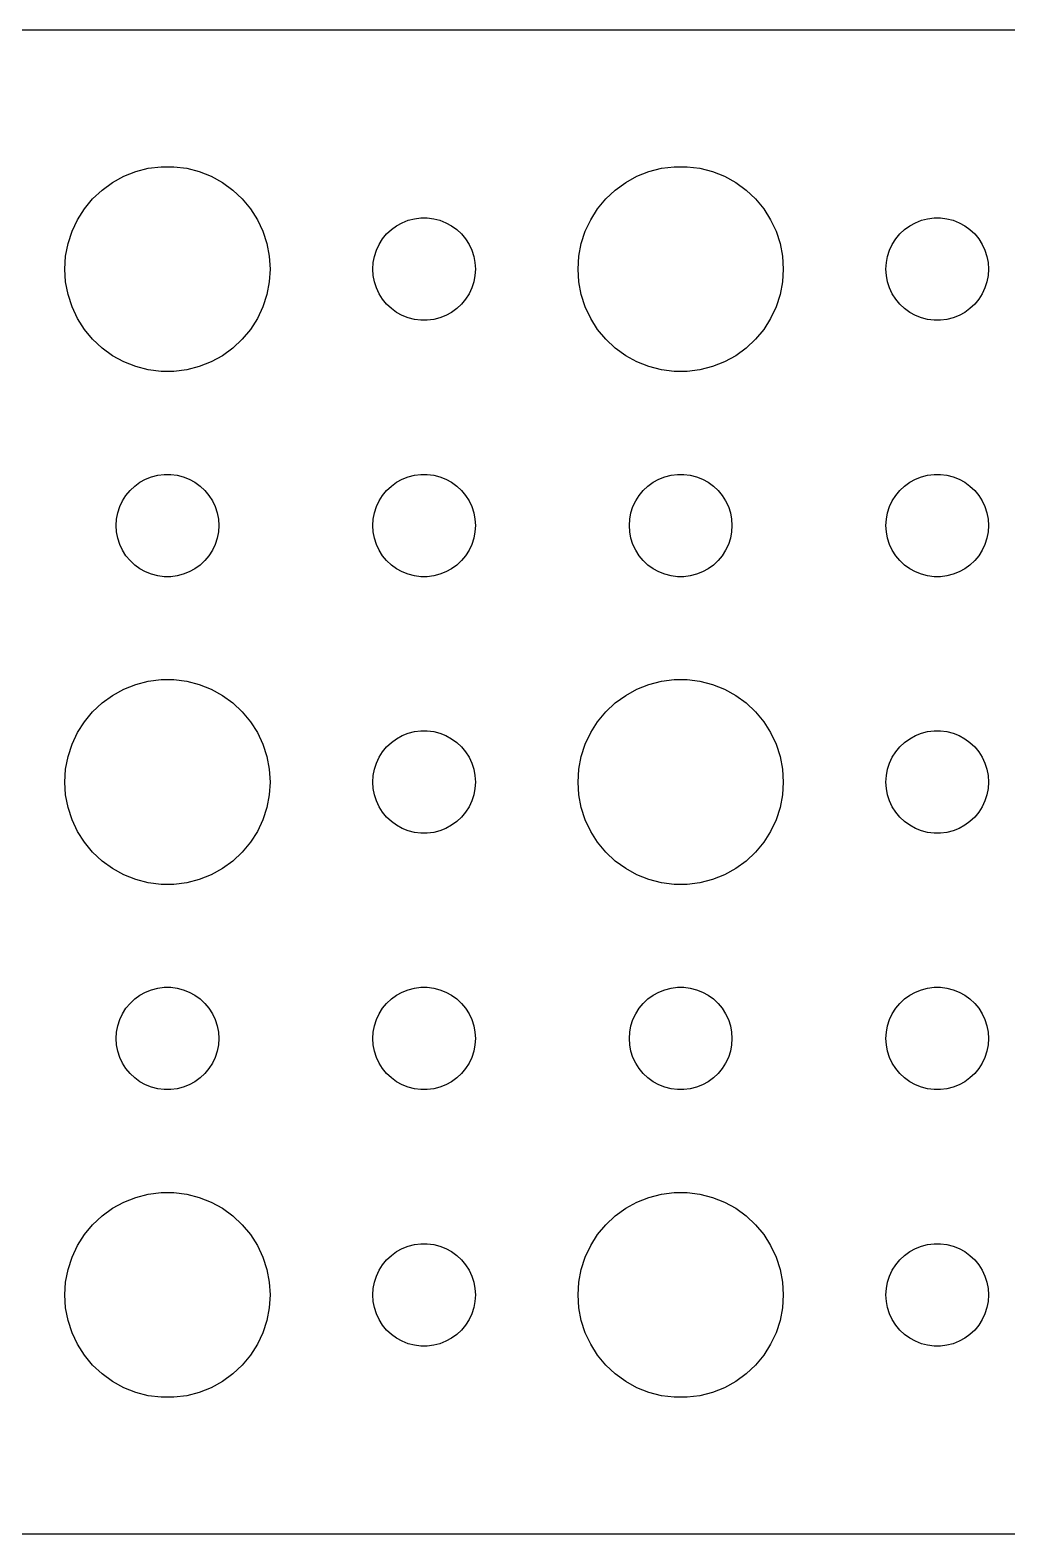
# Model space of a CAD drawing. Header units: metres. Extents: x -104 to 104, y -22 to 22.
# Drawn here: x -56.52 to -27.96, y -21.99 to 21.99 of the extents above; entities that cross this region are included whole.
import ezdxf

# ---------------------------------------------------------------- set-up
doc = ezdxf.new("R2010")
doc.units = ezdxf.units.M

msp = doc.modelspace()

# ---------------------------------------------------------------- linework, layer by layer
for p, q in [((99.8139, 21.9901), (-99.8139, 21.9901)), ((-54.1075, 17.533), (-53.7773, 17.7145)), ((-53.7773, 17.7145), (-53.427, 17.8532)), ((-53.427, 17.8532), (-53.0621, 17.9469)), ((-53.0621, 17.9469), (-52.6884, 17.9941)), ((-52.6884, 17.9941), (-52.3116, 17.9941)), ((-52.3116, 17.9941), (-51.9379, 17.9469)), ((-51.9379, 17.9469), (-51.5729, 17.8532)), ((-51.5729, 17.8532), (-51.2227, 17.7145)), ((-51.2227, 17.7145), (-50.8925, 17.533)), ((-39.1075, 17.533), (-38.7773, 17.7145)), ((-38.7773, 17.7145), (-38.427, 17.8532)), ((-38.427, 17.8532), (-38.0621, 17.9469)), ((-38.0621, 17.9469), (-37.6884, 17.9941)), ((-37.6884, 17.9941), (-37.3116, 17.9941)), ((-37.3116, 17.9941), (-36.9379, 17.9469)), ((-36.9379, 17.9469), (-36.5729, 17.8532)), ((-36.5729, 17.8532), (-36.2227, 17.7145)), ((-36.2227, 17.7145), (-35.8925, 17.533)), ((-54.6869, 17.0536), (-54.4123, 17.3115)), ((-54.4123, 17.3115), (-54.1075, 17.533)), ((-50.8925, 17.533), (-50.5877, 17.3115)), ((-50.5877, 17.3115), (-50.3131, 17.0536)), ((-39.6869, 17.0536), (-39.4123, 17.3115)), ((-39.4123, 17.3115), (-39.1075, 17.533)), ((-35.8925, 17.533), (-35.5877, 17.3115)), ((-35.5877, 17.3115), (-35.3131, 17.0536)), ((-55.1289, 16.4453), (-54.927, 16.7634)), ((-54.927, 16.7634), (-54.6869, 17.0536)), ((-50.3131, 17.0536), (-50.0729, 16.7634)), ((-50.0729, 16.7634), (-49.8711, 16.4453)), ((-40.1289, 16.4453), (-39.927, 16.7634)), ((-39.927, 16.7634), (-39.6869, 17.0536)), ((-35.3131, 17.0536), (-35.0729, 16.7634)), ((-35.0729, 16.7634), (-34.8711, 16.4453)), ((-55.2893, 16.1044), (-55.1289, 16.4453)), ((-49.8711, 16.4453), (-49.7107, 16.1044)), ((-45.8037, 16.2665), (-45.6387, 16.3572)), ((-45.6387, 16.3572), (-45.4635, 16.4266)), ((-45.4635, 16.4266), (-45.2811, 16.4734)), ((-45.2811, 16.4734), (-45.0942, 16.497)), ((-45.0942, 16.497), (-44.9058, 16.497)), ((-44.9058, 16.497), (-44.7189, 16.4734)), ((-44.7189, 16.4734), (-44.5365, 16.4266)), ((-44.5365, 16.4266), (-44.3613, 16.3572)), ((-44.3613, 16.3572), (-44.1963, 16.2665)), ((-40.2893, 16.1044), (-40.1289, 16.4453)), ((-34.8711, 16.4453), (-34.7107, 16.1044)), ((-30.8037, 16.2665), (-30.6387, 16.3572)), ((-30.6387, 16.3572), (-30.4635, 16.4266)), ((-30.4635, 16.4266), (-30.2811, 16.4734)), ((-30.2811, 16.4734), (-30.0942, 16.497)), ((-30.0942, 16.497), (-29.9058, 16.497)), ((-29.9058, 16.497), (-29.7189, 16.4734)), ((-29.7189, 16.4734), (-29.5365, 16.4266)), ((-29.5365, 16.4266), (-29.3613, 16.3572)), ((-29.3613, 16.3572), (-29.1963, 16.2665)), ((-55.4057, 15.7461), (-55.2893, 16.1044)), ((-49.7107, 16.1044), (-49.5942, 15.7461)), ((-46.3145, 15.7226), (-46.2135, 15.8817)), ((-46.2135, 15.8817), (-46.0934, 16.0268)), ((-46.0934, 16.0268), (-45.9561, 16.1558)), ((-45.9561, 16.1558), (-45.8037, 16.2665)), ((-44.1963, 16.2665), (-44.0439, 16.1558)), ((-44.0439, 16.1558), (-43.9065, 16.0268)), ((-43.9065, 16.0268), (-43.7865, 15.8817)), ((-43.7865, 15.8817), (-43.6855, 15.7226)), ((-40.4057, 15.7461), (-40.2893, 16.1044)), ((-34.7107, 16.1044), (-34.5942, 15.7461)), ((-31.3145, 15.7226), (-31.2135, 15.8817)), ((-31.2135, 15.8817), (-31.0934, 16.0268)), ((-31.0934, 16.0268), (-30.9561, 16.1558)), ((-30.9561, 16.1558), (-30.8037, 16.2665)), ((-29.1963, 16.2665), (-29.0439, 16.1558)), ((-29.0439, 16.1558), (-28.9065, 16.0268)), ((-28.9065, 16.0268), (-28.7865, 15.8817)), ((-28.7865, 15.8817), (-28.6855, 15.7226)), ((-55.4763, 15.376), (-55.4057, 15.7461)), ((-49.5942, 15.7461), (-49.5237, 15.376)), ((-46.4529, 15.373), (-46.3947, 15.5522)), ((-46.3947, 15.5522), (-46.3145, 15.7226)), ((-43.6855, 15.7226), (-43.6053, 15.5522)), ((-43.6053, 15.5522), (-43.5471, 15.373)), ((-40.4763, 15.376), (-40.4057, 15.7461)), ((-34.5942, 15.7461), (-34.5237, 15.376)), ((-31.4529, 15.373), (-31.3947, 15.5522)), ((-31.3947, 15.5522), (-31.3145, 15.7226)), ((-28.6855, 15.7226), (-28.6053, 15.5522)), ((-28.6053, 15.5522), (-28.5471, 15.373)), ((-55.5, 15), (-55.4763, 15.376)), ((-55.4763, 14.624), (-55.5, 15)), ((-49.5237, 15.376), (-49.5, 15)), ((-49.5, 15), (-49.5237, 14.624)), ((-46.5, 15), (-46.4882, 15.188)), ((-46.4882, 14.812), (-46.5, 15)), ((-46.4882, 15.188), (-46.4529, 15.373)), ((-43.5471, 15.373), (-43.5118, 15.188)), ((-43.5118, 15.188), (-43.5, 15)), ((-43.5, 15), (-43.5118, 14.812)), ((-40.5, 15), (-40.4763, 15.376)), ((-40.4763, 14.624), (-40.5, 15)), ((-34.5237, 15.376), (-34.5, 15)), ((-34.5, 15), (-34.5237, 14.624)), ((-31.5, 15), (-31.4882, 15.188)), ((-31.4882, 14.812), (-31.5, 15)), ((-31.4882, 15.188), (-31.4529, 15.373)), ((-28.5471, 15.373), (-28.5118, 15.188)), ((-28.5118, 15.188), (-28.5, 15)), ((-28.5, 15), (-28.5118, 14.812)), ((-55.4057, 14.2539), (-55.4763, 14.624)), ((-49.5237, 14.624), (-49.5942, 14.2539)), ((-46.4529, 14.627), (-46.4882, 14.812)), ((-46.3947, 14.4478), (-46.4529, 14.627)), ((-43.5471, 14.627), (-43.6053, 14.4478)), ((-43.5118, 14.812), (-43.5471, 14.627)), ((-40.4057, 14.2539), (-40.4763, 14.624)), ((-34.5237, 14.624), (-34.5942, 14.2539)), ((-31.4529, 14.627), (-31.4882, 14.812)), ((-31.3947, 14.4478), (-31.4529, 14.627)), ((-28.5471, 14.627), (-28.6053, 14.4478)), ((-28.5118, 14.812), (-28.5471, 14.627)), ((-55.2893, 13.8956), (-55.4057, 14.2539)), ((-49.5942, 14.2539), (-49.7107, 13.8956)), ((-46.3145, 14.2774), (-46.3947, 14.4478)), ((-46.2135, 14.1183), (-46.3145, 14.2774)), ((-46.0934, 13.9732), (-46.2135, 14.1183)), ((-43.7865, 14.1183), (-43.9065, 13.9732)), ((-43.6855, 14.2774), (-43.7865, 14.1183)), ((-43.6053, 14.4478), (-43.6855, 14.2774)), ((-40.2893, 13.8956), (-40.4057, 14.2539)), ((-34.5942, 14.2539), (-34.7107, 13.8956)), ((-31.3145, 14.2774), (-31.3947, 14.4478)), ((-31.2135, 14.1183), (-31.3145, 14.2774)), ((-31.0934, 13.9732), (-31.2135, 14.1183)), ((-28.7865, 14.1183), (-28.9065, 13.9732)), ((-28.6855, 14.2774), (-28.7865, 14.1183)), ((-28.6053, 14.4478), (-28.6855, 14.2774)), ((-55.1289, 13.5547), (-55.2893, 13.8956)), ((-49.7107, 13.8956), (-49.8711, 13.5547)), ((-45.9561, 13.8442), (-46.0934, 13.9732)), ((-45.8037, 13.7335), (-45.9561, 13.8442)), ((-45.6387, 13.6427), (-45.8037, 13.7335)), ((-45.4635, 13.5734), (-45.6387, 13.6427)), ((-44.3613, 13.6427), (-44.5365, 13.5734)), ((-44.1963, 13.7335), (-44.3613, 13.6427)), ((-44.0439, 13.8442), (-44.1963, 13.7335)), ((-43.9065, 13.9732), (-44.0439, 13.8442)), ((-40.1289, 13.5547), (-40.2893, 13.8956)), ((-34.7107, 13.8956), (-34.8711, 13.5547)), ((-30.9561, 13.8442), (-31.0934, 13.9732)), ((-30.8037, 13.7335), (-30.9561, 13.8442)), ((-30.6387, 13.6427), (-30.8037, 13.7335)), ((-30.4635, 13.5734), (-30.6387, 13.6427)), ((-29.3613, 13.6427), (-29.5365, 13.5734)), ((-29.1963, 13.7335), (-29.3613, 13.6427)), ((-29.0439, 13.8442), (-29.1963, 13.7335)), ((-28.9065, 13.9732), (-29.0439, 13.8442)), ((-54.927, 13.2366), (-55.1289, 13.5547)), ((-54.6869, 12.9464), (-54.927, 13.2366)), ((-50.0729, 13.2366), (-50.3131, 12.9464)), ((-49.8711, 13.5547), (-50.0729, 13.2366)), ((-45.2811, 13.5266), (-45.4635, 13.5734)), ((-45.0942, 13.5029), (-45.2811, 13.5266)), ((-44.9058, 13.5029), (-45.0942, 13.5029)), ((-44.7189, 13.5266), (-44.9058, 13.5029)), ((-44.5365, 13.5734), (-44.7189, 13.5266)), ((-39.927, 13.2366), (-40.1289, 13.5547)), ((-39.6869, 12.9464), (-39.927, 13.2366)), ((-35.0729, 13.2366), (-35.3131, 12.9464)), ((-34.8711, 13.5547), (-35.0729, 13.2366)), ((-30.2811, 13.5266), (-30.4635, 13.5734)), ((-30.0942, 13.5029), (-30.2811, 13.5266)), ((-29.9058, 13.5029), (-30.0942, 13.5029)), ((-29.7189, 13.5266), (-29.9058, 13.5029)), ((-29.5365, 13.5734), (-29.7189, 13.5266)), ((-54.4123, 12.6884), (-54.6869, 12.9464)), ((-50.3131, 12.9464), (-50.5877, 12.6884)), ((-39.4123, 12.6884), (-39.6869, 12.9464)), ((-35.3131, 12.9464), (-35.5877, 12.6884)), ((-54.1075, 12.467), (-54.4123, 12.6884)), ((-53.7773, 12.2855), (-54.1075, 12.467)), ((-50.8925, 12.467), (-51.2227, 12.2855)), ((-50.5877, 12.6884), (-50.8925, 12.467)), ((-39.1075, 12.467), (-39.4123, 12.6884)), ((-38.7773, 12.2855), (-39.1075, 12.467)), ((-35.8925, 12.467), (-36.2227, 12.2855)), ((-35.5877, 12.6884), (-35.8925, 12.467)), ((-53.427, 12.1468), (-53.7773, 12.2855)), ((-53.0621, 12.0531), (-53.427, 12.1468)), ((-52.6884, 12.0059), (-53.0621, 12.0531)), ((-52.3116, 12.0059), (-52.6884, 12.0059)), ((-51.9379, 12.0531), (-52.3116, 12.0059)), ((-51.5729, 12.1468), (-51.9379, 12.0531)), ((-51.2227, 12.2855), (-51.5729, 12.1468)), ((-38.427, 12.1468), (-38.7773, 12.2855)), ((-38.0621, 12.0531), (-38.427, 12.1468)), ((-37.6884, 12.0059), (-38.0621, 12.0531)), ((-37.3116, 12.0059), (-37.6884, 12.0059)), ((-36.9379, 12.0531), (-37.3116, 12.0059)), ((-36.5729, 12.1468), (-36.9379, 12.0531)), ((-36.2227, 12.2855), (-36.5729, 12.1468)), ((-53.3037, 8.76648), (-53.1387, 8.85724)), ((-53.1387, 8.85724), (-52.9635, 8.92657)), ((-52.9635, 8.92657), (-52.7811, 8.97342)), ((-52.7811, 8.97342), (-52.5942, 8.99704)), ((-52.5942, 8.99704), (-52.4058, 8.99704)), ((-52.4058, 8.99704), (-52.2189, 8.97342)), ((-52.2189, 8.97342), (-52.0365, 8.92657)), ((-52.0365, 8.92657), (-51.8613, 8.85724)), ((-51.8613, 8.85724), (-51.6963, 8.76648)), ((-45.8037, 8.76648), (-45.6387, 8.85724)), ((-45.6387, 8.85724), (-45.4635, 8.92657)), ((-45.4635, 8.92657), (-45.2811, 8.97342)), ((-45.2811, 8.97342), (-45.0942, 8.99704)), ((-45.0942, 8.99704), (-44.9058, 8.99704)), ((-44.9058, 8.99704), (-44.7189, 8.97342)), ((-44.7189, 8.97342), (-44.5365, 8.92657)), ((-44.5365, 8.92657), (-44.3613, 8.85724)), ((-44.3613, 8.85724), (-44.1963, 8.76648)), ((-38.3037, 8.76648), (-38.1387, 8.85724)), ((-38.1387, 8.85724), (-37.9635, 8.92657)), ((-37.9635, 8.92657), (-37.7811, 8.97342)), ((-37.7811, 8.97342), (-37.5942, 8.99704)), ((-37.5942, 8.99704), (-37.4058, 8.99704)), ((-37.4058, 8.99704), (-37.2189, 8.97342)), ((-37.2189, 8.97342), (-37.0365, 8.92657)), ((-37.0365, 8.92657), (-36.8613, 8.85724)), ((-36.8613, 8.85724), (-36.6963, 8.76648)), ((-30.8037, 8.76648), (-30.6387, 8.85724)), ((-30.6387, 8.85724), (-30.4635, 8.92657)), ((-30.4635, 8.92657), (-30.2811, 8.97342)), ((-30.2811, 8.97342), (-30.0942, 8.99704)), ((-30.0942, 8.99704), (-29.9058, 8.99704)), ((-29.9058, 8.99704), (-29.7189, 8.97342)), ((-29.7189, 8.97342), (-29.5365, 8.92657)), ((-29.5365, 8.92657), (-29.3613, 8.85724)), ((-29.3613, 8.85724), (-29.1963, 8.76648)), ((-53.8145, 8.22263), (-53.7135, 8.38167)), ((-53.7135, 8.38167), (-53.5934, 8.52681)), ((-53.5934, 8.52681), (-53.4561, 8.65576)), ((-53.4561, 8.65576), (-53.3037, 8.76648)), ((-51.6963, 8.76648), (-51.5439, 8.65576)), ((-51.5439, 8.65576), (-51.4065, 8.52681)), ((-51.4065, 8.52681), (-51.2865, 8.38167)), ((-51.2865, 8.38167), (-51.1855, 8.22263)), ((-46.3145, 8.22263), (-46.2135, 8.38167)), ((-46.2135, 8.38167), (-46.0934, 8.52681)), ((-46.0934, 8.52681), (-45.9561, 8.65576)), ((-45.9561, 8.65576), (-45.8037, 8.76648)), ((-44.1963, 8.76648), (-44.0439, 8.65576)), ((-44.0439, 8.65576), (-43.9065, 8.52681)), ((-43.9065, 8.52681), (-43.7865, 8.38167)), ((-43.7865, 8.38167), (-43.6855, 8.22263)), ((-38.8145, 8.22263), (-38.7135, 8.38167)), ((-38.7135, 8.38167), (-38.5934, 8.52681)), ((-38.5934, 8.52681), (-38.4561, 8.65576)), ((-38.4561, 8.65576), (-38.3037, 8.76648)), ((-36.6963, 8.76648), (-36.5439, 8.65576)), ((-36.5439, 8.65576), (-36.4065, 8.52681)), ((-36.4065, 8.52681), (-36.2865, 8.38167)), ((-36.2865, 8.38167), (-36.1855, 8.22263)), ((-31.3145, 8.22263), (-31.2135, 8.38167)), ((-31.2135, 8.38167), (-31.0934, 8.52681)), ((-31.0934, 8.52681), (-30.9561, 8.65576)), ((-30.9561, 8.65576), (-30.8037, 8.76648)), ((-29.1963, 8.76648), (-29.0439, 8.65576)), ((-29.0439, 8.65576), (-28.9065, 8.52681)), ((-28.9065, 8.52681), (-28.7865, 8.38167)), ((-28.7865, 8.38167), (-28.6855, 8.22263)), ((-53.9529, 7.87303), (-53.8947, 8.05219)), ((-53.8947, 8.05219), (-53.8145, 8.22263)), ((-51.1855, 8.22263), (-51.1053, 8.05219)), ((-51.1053, 8.05219), (-51.0471, 7.87303)), ((-46.4529, 7.87303), (-46.3947, 8.05219)), ((-46.3947, 8.05219), (-46.3145, 8.22263)), ((-43.6855, 8.22263), (-43.6053, 8.05219)), ((-43.6053, 8.05219), (-43.5471, 7.87303)), ((-38.9529, 7.87303), (-38.8947, 8.05219)), ((-38.8947, 8.05219), (-38.8145, 8.22263)), ((-36.1855, 8.22263), (-36.1053, 8.05219)), ((-36.1053, 8.05219), (-36.0471, 7.87303)), ((-31.4529, 7.87303), (-31.3947, 8.05219)), ((-31.3947, 8.05219), (-31.3145, 8.22263)), ((-28.6855, 8.22263), (-28.6053, 8.05219)), ((-28.6053, 8.05219), (-28.5471, 7.87303)), ((-54, 7.5), (-53.9882, 7.68799)), ((-53.9882, 7.312), (-54, 7.5)), ((-53.9882, 7.68799), (-53.9529, 7.87303)), ((-51.0471, 7.87303), (-51.0118, 7.68799)), ((-51.0118, 7.68799), (-51, 7.5)), ((-51, 7.5), (-51.0118, 7.312)), ((-46.5, 7.5), (-46.4882, 7.68799)), ((-46.4882, 7.312), (-46.5, 7.5)), ((-46.4882, 7.68799), (-46.4529, 7.87303)), ((-43.5471, 7.87303), (-43.5118, 7.68799)), ((-43.5118, 7.68799), (-43.5, 7.5)), ((-43.5, 7.5), (-43.5118, 7.312)), ((-39, 7.5), (-38.9882, 7.68799)), ((-38.9882, 7.312), (-39, 7.5)), ((-38.9882, 7.68799), (-38.9529, 7.87303)), ((-36.0471, 7.87303), (-36.0118, 7.68799)), ((-36.0118, 7.68799), (-36, 7.5)), ((-36, 7.5), (-36.0118, 7.312)), ((-31.5, 7.5), (-31.4882, 7.68799)), ((-31.4882, 7.312), (-31.5, 7.5)), ((-31.4882, 7.68799), (-31.4529, 7.87303)), ((-28.5471, 7.87303), (-28.5118, 7.68799)), ((-28.5118, 7.68799), (-28.5, 7.5)), ((-28.5, 7.5), (-28.5118, 7.312)), ((-53.9529, 7.12695), (-53.9882, 7.312)), ((-53.8947, 6.9478), (-53.9529, 7.12695)), ((-51.0471, 7.12695), (-51.1053, 6.9478)), ((-51.0118, 7.312), (-51.0471, 7.12695)), ((-46.4529, 7.12695), (-46.4882, 7.312)), ((-46.3947, 6.9478), (-46.4529, 7.12695)), ((-43.5471, 7.12695), (-43.6053, 6.9478)), ((-43.5118, 7.312), (-43.5471, 7.12695)), ((-38.9529, 7.12695), (-38.9882, 7.312)), ((-38.8947, 6.9478), (-38.9529, 7.12695)), ((-36.0471, 7.12695), (-36.1053, 6.9478)), ((-36.0118, 7.312), (-36.0471, 7.12695)), ((-31.4529, 7.12695), (-31.4882, 7.312)), ((-31.3947, 6.9478), (-31.4529, 7.12695)), ((-28.5471, 7.12695), (-28.6053, 6.9478)), ((-28.5118, 7.312), (-28.5471, 7.12695)), ((-53.8145, 6.77736), (-53.8947, 6.9478)), ((-53.7135, 6.61832), (-53.8145, 6.77736)), ((-53.5934, 6.47318), (-53.7135, 6.61832)), ((-51.2865, 6.61832), (-51.4065, 6.47318)), ((-51.1855, 6.77736), (-51.2865, 6.61832)), ((-51.1053, 6.9478), (-51.1855, 6.77736)), ((-46.3145, 6.77736), (-46.3947, 6.9478)), ((-46.2135, 6.61832), (-46.3145, 6.77736)), ((-46.0934, 6.47318), (-46.2135, 6.61832)), ((-43.7865, 6.61832), (-43.9065, 6.47318)), ((-43.6855, 6.77736), (-43.7865, 6.61832)), ((-43.6053, 6.9478), (-43.6855, 6.77736)), ((-38.8145, 6.77736), (-38.8947, 6.9478)), ((-38.7135, 6.61832), (-38.8145, 6.77736)), ((-38.5934, 6.47318), (-38.7135, 6.61832)), ((-36.2865, 6.61832), (-36.4065, 6.47318)), ((-36.1855, 6.77736), (-36.2865, 6.61832)), ((-36.1053, 6.9478), (-36.1855, 6.77736)), ((-31.3145, 6.77736), (-31.3947, 6.9478)), ((-31.2135, 6.61832), (-31.3145, 6.77736)), ((-31.0934, 6.47318), (-31.2135, 6.61832)), ((-28.7865, 6.61832), (-28.9065, 6.47318)), ((-28.6855, 6.77736), (-28.7865, 6.61832)), ((-28.6053, 6.9478), (-28.6855, 6.77736)), ((-53.4561, 6.34422), (-53.5934, 6.47318)), ((-53.3037, 6.23351), (-53.4561, 6.34422)), ((-53.1387, 6.14275), (-53.3037, 6.23351)), ((-51.6963, 6.23351), (-51.8613, 6.14275)), ((-51.5439, 6.34422), (-51.6963, 6.23351)), ((-51.4065, 6.47318), (-51.5439, 6.34422)), ((-45.9561, 6.34422), (-46.0934, 6.47318)), ((-45.8037, 6.23351), (-45.9561, 6.34422)), ((-45.6387, 6.14275), (-45.8037, 6.23351)), ((-44.1963, 6.23351), (-44.3613, 6.14275)), ((-44.0439, 6.34422), (-44.1963, 6.23351)), ((-43.9065, 6.47318), (-44.0439, 6.34422)), ((-38.4561, 6.34422), (-38.5934, 6.47318)), ((-38.3037, 6.23351), (-38.4561, 6.34422)), ((-38.1387, 6.14275), (-38.3037, 6.23351)), ((-36.6963, 6.23351), (-36.8613, 6.14275)), ((-36.5439, 6.34422), (-36.6963, 6.23351)), ((-36.4065, 6.47318), (-36.5439, 6.34422)), ((-30.9561, 6.34422), (-31.0934, 6.47318)), ((-30.8037, 6.23351), (-30.9561, 6.34422)), ((-30.6387, 6.14275), (-30.8037, 6.23351)), ((-29.1963, 6.23351), (-29.3613, 6.14275)), ((-29.0439, 6.34422), (-29.1963, 6.23351)), ((-28.9065, 6.47318), (-29.0439, 6.34422)), ((-52.9635, 6.07341), (-53.1387, 6.14275)), ((-52.7811, 6.02657), (-52.9635, 6.07341)), ((-52.5942, 6.00294), (-52.7811, 6.02657)), ((-52.4058, 6.00294), (-52.5942, 6.00294)), ((-52.2189, 6.02657), (-52.4058, 6.00294)), ((-52.0365, 6.07341), (-52.2189, 6.02657)), ((-51.8613, 6.14275), (-52.0365, 6.07341)), ((-45.4635, 6.07341), (-45.6387, 6.14275)), ((-45.2811, 6.02657), (-45.4635, 6.07341)), ((-45.0942, 6.00294), (-45.2811, 6.02657)), ((-44.9058, 6.00294), (-45.0942, 6.00294)), ((-44.7189, 6.02657), (-44.9058, 6.00294)), ((-44.5365, 6.07341), (-44.7189, 6.02657)), ((-44.3613, 6.14275), (-44.5365, 6.07341)), ((-37.9635, 6.07341), (-38.1387, 6.14275)), ((-37.7811, 6.02657), (-37.9635, 6.07341)), ((-37.5942, 6.00294), (-37.7811, 6.02657)), ((-37.4058, 6.00294), (-37.5942, 6.00294)), ((-37.2189, 6.02657), (-37.4058, 6.00294)), ((-37.0365, 6.07341), (-37.2189, 6.02657)), ((-36.8613, 6.14275), (-37.0365, 6.07341)), ((-30.4635, 6.07341), (-30.6387, 6.14275)), ((-30.2811, 6.02657), (-30.4635, 6.07341)), ((-30.0942, 6.00294), (-30.2811, 6.02657)), ((-29.9058, 6.00294), (-30.0942, 6.00294)), ((-29.7189, 6.02657), (-29.9058, 6.00294)), ((-29.5365, 6.07341), (-29.7189, 6.02657)), ((-29.3613, 6.14275), (-29.5365, 6.07341)), ((-54.1075, 2.53297), (-53.7773, 2.71448)), ((-53.7773, 2.71448), (-53.427, 2.85316)), ((-53.427, 2.85316), (-53.0621, 2.94685)), ((-53.0621, 2.94685), (-52.6884, 2.99408)), ((-52.6884, 2.99408), (-52.3116, 2.99408)), ((-52.3116, 2.99408), (-51.9379, 2.94685)), ((-51.9379, 2.94685), (-51.5729, 2.85316)), ((-51.5729, 2.85316), (-51.2227, 2.71448)), ((-51.2227, 2.71448), (-50.8925, 2.53297)), ((-39.1075, 2.53297), (-38.7773, 2.71448)), ((-38.7773, 2.71448), (-38.427, 2.85316)), ((-38.427, 2.85316), (-38.0621, 2.94685)), ((-38.0621, 2.94685), (-37.6884, 2.99408)), ((-37.6884, 2.99408), (-37.3116, 2.99408)), ((-37.3116, 2.99408), (-36.9379, 2.94685)), ((-36.9379, 2.94685), (-36.5729, 2.85316)), ((-36.5729, 2.85316), (-36.2227, 2.71448)), ((-36.2227, 2.71448), (-35.8925, 2.53297)), ((-54.6869, 2.05363), (-54.4123, 2.31154)), ((-54.4123, 2.31154), (-54.1075, 2.53297)), ((-50.8925, 2.53297), (-50.5877, 2.31154)), ((-50.5877, 2.31154), (-50.3131, 2.05363)), ((-39.6869, 2.05363), (-39.4123, 2.31154)), ((-39.4123, 2.31154), (-39.1075, 2.53297)), ((-35.8925, 2.53297), (-35.5877, 2.31154)), ((-35.5877, 2.31154), (-35.3131, 2.05363)), ((-55.1289, 1.44525), (-54.927, 1.76335)), ((-54.927, 1.76335), (-54.6869, 2.05363)), ((-50.3131, 2.05363), (-50.0729, 1.76335)), ((-50.0729, 1.76335), (-49.8711, 1.44525)), ((-40.1289, 1.44525), (-39.927, 1.76335)), ((-39.927, 1.76335), (-39.6869, 2.05363)), ((-35.3131, 2.05363), (-35.0729, 1.76335)), ((-35.0729, 1.76335), (-34.8711, 1.44525)), ((-55.2893, 1.10437), (-55.1289, 1.44525)), ((-49.8711, 1.44525), (-49.7107, 1.10437)), ((-45.8037, 1.26648), (-45.6387, 1.35724)), ((-45.6387, 1.35724), (-45.4635, 1.42657)), ((-45.4635, 1.42657), (-45.2811, 1.47342)), ((-45.2811, 1.47342), (-45.0942, 1.49704)), ((-45.0942, 1.49704), (-44.9058, 1.49704)), ((-44.9058, 1.49704), (-44.7189, 1.47342)), ((-44.7189, 1.47342), (-44.5365, 1.42657)), ((-44.5365, 1.42657), (-44.3613, 1.35724)), ((-44.3613, 1.35724), (-44.1963, 1.26648)), ((-40.2893, 1.10437), (-40.1289, 1.44525)), ((-34.8711, 1.44525), (-34.7107, 1.10437)), ((-30.8037, 1.26648), (-30.6387, 1.35724)), ((-30.6387, 1.35724), (-30.4635, 1.42657)), ((-30.4635, 1.42657), (-30.2811, 1.47342)), ((-30.2811, 1.47342), (-30.0942, 1.49704)), ((-30.0942, 1.49704), (-29.9058, 1.49704)), ((-29.9058, 1.49704), (-29.7189, 1.47342)), ((-29.7189, 1.47342), (-29.5365, 1.42657)), ((-29.5365, 1.42657), (-29.3613, 1.35724)), ((-29.3613, 1.35724), (-29.1963, 1.26648)), ((-55.4057, 0.746063), (-55.2893, 1.10437)), ((-49.7107, 1.10437), (-49.5942, 0.746063)), ((-46.3145, 0.722626), (-46.2135, 0.881668)), ((-46.2135, 0.881668), (-46.0934, 1.02681)), ((-46.0934, 1.02681), (-45.9561, 1.15576)), ((-45.9561, 1.15576), (-45.8037, 1.26648)), ((-44.1963, 1.26648), (-44.0439, 1.15576)), ((-44.0439, 1.15576), (-43.9065, 1.02681)), ((-43.9065, 1.02681), (-43.7865, 0.881668)), ((-43.7865, 0.881668), (-43.6855, 0.722626)), ((-40.4057, 0.746063), (-40.2893, 1.10437)), ((-34.7107, 1.10437), (-34.5942, 0.746063)), ((-31.3145, 0.722626), (-31.2135, 0.881668)), ((-31.2135, 0.881668), (-31.0934, 1.02681)), ((-31.0934, 1.02681), (-30.9561, 1.15576)), ((-30.9561, 1.15576), (-30.8037, 1.26648)), ((-29.1963, 1.26648), (-29.0439, 1.15576)), ((-29.0439, 1.15576), (-28.9065, 1.02681)), ((-28.9065, 1.02681), (-28.7865, 0.881668)), ((-28.7865, 0.881668), (-28.6855, 0.722626)), ((-55.4763, 0.375992), (-55.4057, 0.746063)), ((-49.5942, 0.746063), (-49.5237, 0.375992)), ((-46.4529, 0.373032), (-46.3947, 0.552185)), ((-46.3947, 0.552185), (-46.3145, 0.722626)), ((-43.6855, 0.722626), (-43.6053, 0.552185)), ((-43.6053, 0.552185), (-43.5471, 0.373032)), ((-40.4763, 0.375992), (-40.4057, 0.746063)), ((-34.5942, 0.746063), (-34.5237, 0.375992)), ((-31.4529, 0.373032), (-31.3947, 0.552185)), ((-31.3947, 0.552185), (-31.3145, 0.722626)), ((-28.6855, 0.722626), (-28.6053, 0.552185)), ((-28.6053, 0.552185), (-28.5471, 0.373032)), ((-55.5, 0), (-55.4763, 0.375992)), ((-55.4763, -0.375992), (-55.5, 0)), ((-49.5237, 0.375992), (-49.5, 0)), ((-49.5, 0), (-49.5237, -0.375992)), ((-46.5, 0), (-46.4882, 0.187988)), ((-46.4882, -0.187988), (-46.5, 0)), ((-46.4882, 0.187988), (-46.4529, 0.373032)), ((-43.5471, 0.373032), (-43.5118, 0.187988)), ((-43.5118, 0.187988), (-43.5, 0)), ((-43.5, 0), (-43.5118, -0.187988)), ((-40.5, 0), (-40.4763, 0.375992)), ((-40.4763, -0.375992), (-40.5, 0)), ((-34.5237, 0.375992), (-34.5, 0)), ((-34.5, 0), (-34.5237, -0.375992)), ((-31.5, 0), (-31.4882, 0.187988)), ((-31.4882, -0.187988), (-31.5, 0)), ((-31.4882, 0.187988), (-31.4529, 0.373032)), ((-28.5471, 0.373032), (-28.5118, 0.187988)), ((-28.5118, 0.187988), (-28.5, 0)), ((-28.5, 0), (-28.5118, -0.187988)), ((-55.4057, -0.746063), (-55.4763, -0.375992)), ((-49.5237, -0.375992), (-49.5942, -0.746063)), ((-46.4529, -0.373032), (-46.4882, -0.187988)), ((-46.3947, -0.552185), (-46.4529, -0.373032)), ((-43.5471, -0.373032), (-43.6053, -0.552185)), ((-43.5118, -0.187988), (-43.5471, -0.373032)), ((-40.4057, -0.746063), (-40.4763, -0.375992)), ((-34.5237, -0.375992), (-34.5942, -0.746063)), ((-31.4529, -0.373032), (-31.4882, -0.187988)), ((-31.3947, -0.552185), (-31.4529, -0.373032)), ((-28.5471, -0.373032), (-28.6053, -0.552185)), ((-28.5118, -0.187988), (-28.5471, -0.373032)), ((-55.2893, -1.10437), (-55.4057, -0.746063)), ((-49.5942, -0.746063), (-49.7107, -1.10437)), ((-46.3145, -0.722626), (-46.3947, -0.552185)), ((-46.2135, -0.881668), (-46.3145, -0.722626)), ((-43.6855, -0.722626), (-43.7865, -0.881668)), ((-43.6053, -0.552185), (-43.6855, -0.722626)), ((-40.2893, -1.10437), (-40.4057, -0.746063)), ((-34.5942, -0.746063), (-34.7107, -1.10437)), ((-31.3145, -0.722626), (-31.3947, -0.552185)), ((-31.2135, -0.881668), (-31.3145, -0.722626)), ((-28.6855, -0.722626), (-28.7865, -0.881668)), ((-28.6053, -0.552185), (-28.6855, -0.722626)), ((-55.1289, -1.44525), (-55.2893, -1.10437)), ((-49.7107, -1.10437), (-49.8711, -1.44525)), ((-46.0934, -1.02681), (-46.2135, -0.881668)), ((-45.9561, -1.15576), (-46.0934, -1.02681)), ((-45.8037, -1.26648), (-45.9561, -1.15576)), ((-45.6387, -1.35724), (-45.8037, -1.26648)), ((-44.1963, -1.26648), (-44.3613, -1.35724)), ((-44.0439, -1.15576), (-44.1963, -1.26648)), ((-43.9065, -1.02681), (-44.0439, -1.15576)), ((-43.7865, -0.881668), (-43.9065, -1.02681)), ((-40.1289, -1.44525), (-40.2893, -1.10437)), ((-34.7107, -1.10437), (-34.8711, -1.44525)), ((-31.0934, -1.02681), (-31.2135, -0.881668)), ((-30.9561, -1.15576), (-31.0934, -1.02681)), ((-30.8037, -1.26648), (-30.9561, -1.15576)), ((-30.6387, -1.35724), (-30.8037, -1.26648)), ((-29.1963, -1.26648), (-29.3613, -1.35724)), ((-29.0439, -1.15576), (-29.1963, -1.26648)), ((-28.9065, -1.02681), (-29.0439, -1.15576)), ((-28.7865, -0.881668), (-28.9065, -1.02681)), ((-54.927, -1.76335), (-55.1289, -1.44525)), ((-49.8711, -1.44525), (-50.0729, -1.76335)), ((-45.4635, -1.42657), (-45.6387, -1.35724)), ((-45.2811, -1.47342), (-45.4635, -1.42657)), ((-45.0942, -1.49704), (-45.2811, -1.47342)), ((-44.9058, -1.49704), (-45.0942, -1.49704)), ((-44.7189, -1.47342), (-44.9058, -1.49704)), ((-44.5365, -1.42657), (-44.7189, -1.47342)), ((-44.3613, -1.35724), (-44.5365, -1.42657)), ((-39.927, -1.76335), (-40.1289, -1.44525)), ((-34.8711, -1.44525), (-35.0729, -1.76335)), ((-30.4635, -1.42657), (-30.6387, -1.35724)), ((-30.2811, -1.47342), (-30.4635, -1.42657)), ((-30.0942, -1.49704), (-30.2811, -1.47342)), ((-29.9058, -1.49704), (-30.0942, -1.49704)), ((-29.7189, -1.47342), (-29.9058, -1.49704)), ((-29.5365, -1.42657), (-29.7189, -1.47342)), ((-29.3613, -1.35724), (-29.5365, -1.42657)), ((-54.6869, -2.05363), (-54.927, -1.76335)), ((-54.4123, -2.31154), (-54.6869, -2.05363)), ((-50.3131, -2.05363), (-50.5877, -2.31154)), ((-50.0729, -1.76335), (-50.3131, -2.05363)), ((-39.6869, -2.05363), (-39.927, -1.76335)), ((-39.4123, -2.31154), (-39.6869, -2.05363)), ((-35.3131, -2.05363), (-35.5877, -2.31154)), ((-35.0729, -1.76335), (-35.3131, -2.05363)), ((-54.1075, -2.53297), (-54.4123, -2.31154)), ((-53.7773, -2.71448), (-54.1075, -2.53297)), ((-50.8925, -2.53297), (-51.2227, -2.71448)), ((-50.5877, -2.31154), (-50.8925, -2.53297)), ((-39.1075, -2.53297), (-39.4123, -2.31154)), ((-38.7773, -2.71448), (-39.1075, -2.53297)), ((-35.8925, -2.53297), (-36.2227, -2.71448)), ((-35.5877, -2.31154), (-35.8925, -2.53297)), ((-53.427, -2.85316), (-53.7773, -2.71448)), ((-53.0621, -2.94685), (-53.427, -2.85316)), ((-52.6884, -2.99408), (-53.0621, -2.94685)), ((-52.3116, -2.99408), (-52.6884, -2.99408)), ((-51.9379, -2.94685), (-52.3116, -2.99408)), ((-51.5729, -2.85316), (-51.9379, -2.94685)), ((-51.2227, -2.71448), (-51.5729, -2.85316)), ((-38.427, -2.85316), (-38.7773, -2.71448)), ((-38.0621, -2.94685), (-38.427, -2.85316)), ((-37.6884, -2.99408), (-38.0621, -2.94685)), ((-37.3116, -2.99408), (-37.6884, -2.99408)), ((-36.9379, -2.94685), (-37.3116, -2.99408)), ((-36.5729, -2.85316), (-36.9379, -2.94685)), ((-36.2227, -2.71448), (-36.5729, -2.85316)), ((-53.3037, -6.23351), (-53.1387, -6.14275)), ((-53.1387, -6.14275), (-52.9635, -6.07341)), ((-52.9635, -6.07341), (-52.7811, -6.02657)), ((-52.7811, -6.02657), (-52.5942, -6.00294)), ((-52.5942, -6.00294), (-52.4058, -6.00294)), ((-52.4058, -6.00294), (-52.2189, -6.02657)), ((-52.2189, -6.02657), (-52.0365, -6.07341)), ((-52.0365, -6.07341), (-51.8613, -6.14275)), ((-51.8613, -6.14275), (-51.6963, -6.23351)), ((-45.8037, -6.23351), (-45.6387, -6.14275)), ((-45.6387, -6.14275), (-45.4635, -6.07341)), ((-45.4635, -6.07341), (-45.2811, -6.02657)), ((-45.2811, -6.02657), (-45.0942, -6.00294)), ((-45.0942, -6.00294), (-44.9058, -6.00294)), ((-44.9058, -6.00294), (-44.7189, -6.02657)), ((-44.7189, -6.02657), (-44.5365, -6.07341)), ((-44.5365, -6.07341), (-44.3613, -6.14275)), ((-44.3613, -6.14275), (-44.1963, -6.23351)), ((-38.3037, -6.23351), (-38.1387, -6.14275)), ((-38.1387, -6.14275), (-37.9635, -6.07341)), ((-37.9635, -6.07341), (-37.7811, -6.02657)), ((-37.7811, -6.02657), (-37.5942, -6.00294)), ((-37.5942, -6.00294), (-37.4058, -6.00294)), ((-37.4058, -6.00294), (-37.2189, -6.02657)), ((-37.2189, -6.02657), (-37.0365, -6.07341)), ((-37.0365, -6.07341), (-36.8613, -6.14275)), ((-36.8613, -6.14275), (-36.6963, -6.23351)), ((-30.8037, -6.23351), (-30.6387, -6.14275)), ((-30.6387, -6.14275), (-30.4635, -6.07341)), ((-30.4635, -6.07341), (-30.2811, -6.02657)), ((-30.2811, -6.02657), (-30.0942, -6.00294)), ((-30.0942, -6.00294), (-29.9058, -6.00294)), ((-29.9058, -6.00294), (-29.7189, -6.02657)), ((-29.7189, -6.02657), (-29.5365, -6.07341)), ((-29.5365, -6.07341), (-29.3613, -6.14275)), ((-29.3613, -6.14275), (-29.1963, -6.23351)), ((-53.7135, -6.61832), (-53.5934, -6.47318)), ((-53.5934, -6.47318), (-53.4561, -6.34422)), ((-53.4561, -6.34422), (-53.3037, -6.23351)), ((-51.6963, -6.23351), (-51.5439, -6.34422)), ((-51.5439, -6.34422), (-51.4065, -6.47318)), ((-51.4065, -6.47318), (-51.2865, -6.61832)), ((-46.2135, -6.61832), (-46.0934, -6.47318)), ((-46.0934, -6.47318), (-45.9561, -6.34422)), ((-45.9561, -6.34422), (-45.8037, -6.23351)), ((-44.1963, -6.23351), (-44.0439, -6.34422)), ((-44.0439, -6.34422), (-43.9065, -6.47318)), ((-43.9065, -6.47318), (-43.7865, -6.61832)), ((-38.7135, -6.61832), (-38.5934, -6.47318)), ((-38.5934, -6.47318), (-38.4561, -6.34422)), ((-38.4561, -6.34422), (-38.3037, -6.23351)), ((-36.6963, -6.23351), (-36.5439, -6.34422)), ((-36.5439, -6.34422), (-36.4065, -6.47318)), ((-36.4065, -6.47318), (-36.2865, -6.61832)), ((-31.2135, -6.61832), (-31.0934, -6.47318)), ((-31.0934, -6.47318), (-30.9561, -6.34422)), ((-30.9561, -6.34422), (-30.8037, -6.23351)), ((-29.1963, -6.23351), (-29.0439, -6.34422)), ((-29.0439, -6.34422), (-28.9065, -6.47318)), ((-28.9065, -6.47318), (-28.7865, -6.61832)), ((-53.9529, -7.12695), (-53.8947, -6.9478)), ((-53.8947, -6.9478), (-53.8145, -6.77736)), ((-53.8145, -6.77736), (-53.7135, -6.61832)), ((-51.2865, -6.61832), (-51.1855, -6.77736)), ((-51.1855, -6.77736), (-51.1053, -6.9478)), ((-51.1053, -6.9478), (-51.0471, -7.12695)), ((-46.4529, -7.12695), (-46.3947, -6.9478)), ((-46.3947, -6.9478), (-46.3145, -6.77736)), ((-46.3145, -6.77736), (-46.2135, -6.61832)), ((-43.7865, -6.61832), (-43.6855, -6.77736)), ((-43.6855, -6.77736), (-43.6053, -6.9478)), ((-43.6053, -6.9478), (-43.5471, -7.12695)), ((-38.9529, -7.12695), (-38.8947, -6.9478)), ((-38.8947, -6.9478), (-38.8145, -6.77736)), ((-38.8145, -6.77736), (-38.7135, -6.61832)), ((-36.2865, -6.61832), (-36.1855, -6.77736)), ((-36.1855, -6.77736), (-36.1053, -6.9478)), ((-36.1053, -6.9478), (-36.0471, -7.12695)), ((-31.4529, -7.12695), (-31.3947, -6.9478)), ((-31.3947, -6.9478), (-31.3145, -6.77736)), ((-31.3145, -6.77736), (-31.2135, -6.61832)), ((-28.7865, -6.61832), (-28.6855, -6.77736)), ((-28.6855, -6.77736), (-28.6053, -6.9478)), ((-28.6053, -6.9478), (-28.5471, -7.12695)), ((-54, -7.5), (-53.9882, -7.312)), ((-53.9882, -7.312), (-53.9529, -7.12695)), ((-51.0471, -7.12695), (-51.0118, -7.312)), ((-51.0118, -7.312), (-51, -7.5)), ((-46.5, -7.5), (-46.4882, -7.312)), ((-46.4882, -7.312), (-46.4529, -7.12695)), ((-43.5471, -7.12695), (-43.5118, -7.312)), ((-43.5118, -7.312), (-43.5, -7.5)), ((-39, -7.5), (-38.9882, -7.312)), ((-38.9882, -7.312), (-38.9529, -7.12695)), ((-36.0471, -7.12695), (-36.0118, -7.312)), ((-36.0118, -7.312), (-36, -7.5)), ((-31.5, -7.5), (-31.4882, -7.312)), ((-31.4882, -7.312), (-31.4529, -7.12695)), ((-28.5471, -7.12695), (-28.5118, -7.312)), ((-28.5118, -7.312), (-28.5, -7.5)), ((-53.9882, -7.68799), (-54, -7.5)), ((-53.9529, -7.87303), (-53.9882, -7.68799)), ((-53.8947, -8.05219), (-53.9529, -7.87303)), ((-51.0471, -7.87303), (-51.1053, -8.05219)), ((-51.0118, -7.68799), (-51.0471, -7.87303)), ((-51, -7.5), (-51.0118, -7.68799)), ((-46.4882, -7.68799), (-46.5, -7.5)), ((-46.4529, -7.87303), (-46.4882, -7.68799)), ((-46.3947, -8.05219), (-46.4529, -7.87303)), ((-43.5471, -7.87303), (-43.6053, -8.05219)), ((-43.5118, -7.68799), (-43.5471, -7.87303)), ((-43.5, -7.5), (-43.5118, -7.68799)), ((-38.9882, -7.68799), (-39, -7.5)), ((-38.9529, -7.87303), (-38.9882, -7.68799)), ((-38.8947, -8.05219), (-38.9529, -7.87303)), ((-36.0471, -7.87303), (-36.1053, -8.05219)), ((-36.0118, -7.68799), (-36.0471, -7.87303)), ((-36, -7.5), (-36.0118, -7.68799)), ((-31.4882, -7.68799), (-31.5, -7.5)), ((-31.4529, -7.87303), (-31.4882, -7.68799)), ((-31.3947, -8.05219), (-31.4529, -7.87303)), ((-28.5471, -7.87303), (-28.6053, -8.05219)), ((-28.5118, -7.68799), (-28.5471, -7.87303)), ((-28.5, -7.5), (-28.5118, -7.68799)), ((-53.8145, -8.22263), (-53.8947, -8.05219)), ((-53.7135, -8.38167), (-53.8145, -8.22263)), ((-51.1855, -8.22263), (-51.2865, -8.38167)), ((-51.1053, -8.05219), (-51.1855, -8.22263)), ((-46.3145, -8.22263), (-46.3947, -8.05219)), ((-46.2135, -8.38167), (-46.3145, -8.22263)), ((-43.6855, -8.22263), (-43.7865, -8.38167)), ((-43.6053, -8.05219), (-43.6855, -8.22263)), ((-38.8145, -8.22263), (-38.8947, -8.05219)), ((-38.7135, -8.38167), (-38.8145, -8.22263)), ((-36.1855, -8.22263), (-36.2865, -8.38167)), ((-36.1053, -8.05219), (-36.1855, -8.22263)), ((-31.3145, -8.22263), (-31.3947, -8.05219)), ((-31.2135, -8.38167), (-31.3145, -8.22263)), ((-28.6855, -8.22263), (-28.7865, -8.38167)), ((-28.6053, -8.05219), (-28.6855, -8.22263)), ((-53.5934, -8.52681), (-53.7135, -8.38167)), ((-53.4561, -8.65576), (-53.5934, -8.52681)), ((-53.3037, -8.76648), (-53.4561, -8.65576)), ((-53.1387, -8.85724), (-53.3037, -8.76648)), ((-51.6963, -8.76648), (-51.8613, -8.85724)), ((-51.5439, -8.65576), (-51.6963, -8.76648)), ((-51.4065, -8.52681), (-51.5439, -8.65576)), ((-51.2865, -8.38167), (-51.4065, -8.52681)), ((-46.0934, -8.52681), (-46.2135, -8.38167)), ((-45.9561, -8.65576), (-46.0934, -8.52681)), ((-45.8037, -8.76648), (-45.9561, -8.65576)), ((-45.6387, -8.85724), (-45.8037, -8.76648)), ((-44.1963, -8.76648), (-44.3613, -8.85724)), ((-44.0439, -8.65576), (-44.1963, -8.76648)), ((-43.9065, -8.52681), (-44.0439, -8.65576)), ((-43.7865, -8.38167), (-43.9065, -8.52681)), ((-38.5934, -8.52681), (-38.7135, -8.38167)), ((-38.4561, -8.65576), (-38.5934, -8.52681)), ((-38.3037, -8.76648), (-38.4561, -8.65576)), ((-38.1387, -8.85724), (-38.3037, -8.76648)), ((-36.6963, -8.76648), (-36.8613, -8.85724)), ((-36.5439, -8.65576), (-36.6963, -8.76648)), ((-36.4065, -8.52681), (-36.5439, -8.65576)), ((-36.2865, -8.38167), (-36.4065, -8.52681)), ((-31.0934, -8.52681), (-31.2135, -8.38167)), ((-30.9561, -8.65576), (-31.0934, -8.52681)), ((-30.8037, -8.76648), (-30.9561, -8.65576)), ((-30.6387, -8.85724), (-30.8037, -8.76648)), ((-29.1963, -8.76648), (-29.3613, -8.85724)), ((-29.0439, -8.65576), (-29.1963, -8.76648)), ((-28.9065, -8.52681), (-29.0439, -8.65576)), ((-28.7865, -8.38167), (-28.9065, -8.52681)), ((-52.9635, -8.92657), (-53.1387, -8.85724)), ((-52.7811, -8.97342), (-52.9635, -8.92657)), ((-52.5942, -8.99704), (-52.7811, -8.97342)), ((-52.4058, -8.99704), (-52.5942, -8.99704)), ((-52.2189, -8.97342), (-52.4058, -8.99704)), ((-52.0365, -8.92657), (-52.2189, -8.97342)), ((-51.8613, -8.85724), (-52.0365, -8.92657)), ((-45.4635, -8.92657), (-45.6387, -8.85724)), ((-45.2811, -8.97342), (-45.4635, -8.92657)), ((-45.0942, -8.99704), (-45.2811, -8.97342)), ((-44.9058, -8.99704), (-45.0942, -8.99704)), ((-44.7189, -8.97342), (-44.9058, -8.99704)), ((-44.5365, -8.92657), (-44.7189, -8.97342)), ((-44.3613, -8.85724), (-44.5365, -8.92657)), ((-37.9635, -8.92657), (-38.1387, -8.85724)), ((-37.7811, -8.97342), (-37.9635, -8.92657)), ((-37.5942, -8.99704), (-37.7811, -8.97342)), ((-37.4058, -8.99704), (-37.5942, -8.99704)), ((-37.2189, -8.97342), (-37.4058, -8.99704)), ((-37.0365, -8.92657), (-37.2189, -8.97342)), ((-36.8613, -8.85724), (-37.0365, -8.92657)), ((-30.4635, -8.92657), (-30.6387, -8.85724)), ((-30.2811, -8.97342), (-30.4635, -8.92657)), ((-30.0942, -8.99704), (-30.2811, -8.97342)), ((-29.9058, -8.99704), (-30.0942, -8.99704)), ((-29.7189, -8.97342), (-29.9058, -8.99704)), ((-29.5365, -8.92657), (-29.7189, -8.97342)), ((-29.3613, -8.85724), (-29.5365, -8.92657)), ((-54.1075, -12.467), (-53.7773, -12.2855)), ((-53.7773, -12.2855), (-53.427, -12.1468)), ((-53.427, -12.1468), (-53.0621, -12.0531)), ((-53.0621, -12.0531), (-52.6884, -12.0059)), ((-52.6884, -12.0059), (-52.3116, -12.0059)), ((-52.3116, -12.0059), (-51.9379, -12.0531)), ((-51.9379, -12.0531), (-51.5729, -12.1468)), ((-51.5729, -12.1468), (-51.2227, -12.2855)), ((-51.2227, -12.2855), (-50.8925, -12.467)), ((-39.1075, -12.467), (-38.7773, -12.2855)), ((-38.7773, -12.2855), (-38.427, -12.1468)), ((-38.427, -12.1468), (-38.0621, -12.0531)), ((-38.0621, -12.0531), (-37.6884, -12.0059)), ((-37.6884, -12.0059), (-37.3116, -12.0059)), ((-37.3116, -12.0059), (-36.9379, -12.0531)), ((-36.9379, -12.0531), (-36.5729, -12.1468)), ((-36.5729, -12.1468), (-36.2227, -12.2855)), ((-36.2227, -12.2855), (-35.8925, -12.467)), ((-54.6869, -12.9464), (-54.4123, -12.6884)), ((-54.4123, -12.6884), (-54.1075, -12.467)), ((-50.8925, -12.467), (-50.5877, -12.6884)), ((-50.5877, -12.6884), (-50.3131, -12.9464)), ((-39.6869, -12.9464), (-39.4123, -12.6884)), ((-39.4123, -12.6884), (-39.1075, -12.467)), ((-35.8925, -12.467), (-35.5877, -12.6884)), ((-35.5877, -12.6884), (-35.3131, -12.9464)), ((-54.927, -13.2366), (-54.6869, -12.9464)), ((-50.3131, -12.9464), (-50.0729, -13.2366)), ((-39.927, -13.2366), (-39.6869, -12.9464)), ((-35.3131, -12.9464), (-35.0729, -13.2366)), ((-55.2893, -13.8956), (-55.1289, -13.5547)), ((-55.1289, -13.5547), (-54.927, -13.2366)), ((-50.0729, -13.2366), (-49.8711, -13.5547)), ((-49.8711, -13.5547), (-49.7107, -13.8956)), ((-45.6387, -13.6427), (-45.4635, -13.5734)), ((-45.4635, -13.5734), (-45.2811, -13.5266)), ((-45.2811, -13.5266), (-45.0942, -13.5029)), ((-45.0942, -13.5029), (-44.9058, -13.5029)), ((-44.9058, -13.5029), (-44.7189, -13.5266)), ((-44.7189, -13.5266), (-44.5365, -13.5734)), ((-44.5365, -13.5734), (-44.3613, -13.6427)), ((-40.2893, -13.8956), (-40.1289, -13.5547)), ((-40.1289, -13.5547), (-39.927, -13.2366)), ((-35.0729, -13.2366), (-34.8711, -13.5547)), ((-34.8711, -13.5547), (-34.7107, -13.8956)), ((-30.6387, -13.6427), (-30.4635, -13.5734)), ((-30.4635, -13.5734), (-30.2811, -13.5266)), ((-30.2811, -13.5266), (-30.0942, -13.5029)), ((-30.0942, -13.5029), (-29.9058, -13.5029)), ((-29.9058, -13.5029), (-29.7189, -13.5266)), ((-29.7189, -13.5266), (-29.5365, -13.5734)), ((-29.5365, -13.5734), (-29.3613, -13.6427)), ((-55.4057, -14.2539), (-55.2893, -13.8956)), ((-49.7107, -13.8956), (-49.5942, -14.2539)), ((-46.2135, -14.1183), (-46.0934, -13.9732)), ((-46.0934, -13.9732), (-45.9561, -13.8442)), ((-45.9561, -13.8442), (-45.8037, -13.7335)), ((-45.8037, -13.7335), (-45.6387, -13.6427)), ((-44.3613, -13.6427), (-44.1963, -13.7335)), ((-44.1963, -13.7335), (-44.0439, -13.8442)), ((-44.0439, -13.8442), (-43.9065, -13.9732)), ((-43.9065, -13.9732), (-43.7865, -14.1183)), ((-40.4057, -14.2539), (-40.2893, -13.8956)), ((-34.7107, -13.8956), (-34.5942, -14.2539)), ((-31.2135, -14.1183), (-31.0934, -13.9732)), ((-31.0934, -13.9732), (-30.9561, -13.8442)), ((-30.9561, -13.8442), (-30.8037, -13.7335)), ((-30.8037, -13.7335), (-30.6387, -13.6427)), ((-29.3613, -13.6427), (-29.1963, -13.7335)), ((-29.1963, -13.7335), (-29.0439, -13.8442)), ((-29.0439, -13.8442), (-28.9065, -13.9732)), ((-28.9065, -13.9732), (-28.7865, -14.1183)), ((-55.4763, -14.624), (-55.4057, -14.2539)), ((-49.5942, -14.2539), (-49.5237, -14.624)), ((-46.4529, -14.627), (-46.3947, -14.4478)), ((-46.3947, -14.4478), (-46.3145, -14.2774)), ((-46.3145, -14.2774), (-46.2135, -14.1183)), ((-43.7865, -14.1183), (-43.6855, -14.2774)), ((-43.6855, -14.2774), (-43.6053, -14.4478)), ((-43.6053, -14.4478), (-43.5471, -14.627)), ((-40.4763, -14.624), (-40.4057, -14.2539)), ((-34.5942, -14.2539), (-34.5237, -14.624)), ((-31.4529, -14.627), (-31.3947, -14.4478)), ((-31.3947, -14.4478), (-31.3145, -14.2774)), ((-31.3145, -14.2774), (-31.2135, -14.1183)), ((-28.7865, -14.1183), (-28.6855, -14.2774)), ((-28.6855, -14.2774), (-28.6053, -14.4478)), ((-28.6053, -14.4478), (-28.5471, -14.627)), ((-55.5, -15), (-55.4763, -14.624)), ((-49.5237, -14.624), (-49.5, -15)), ((-46.5, -15), (-46.4882, -14.812)), ((-46.4882, -14.812), (-46.4529, -14.627)), ((-43.5471, -14.627), (-43.5118, -14.812)), ((-43.5118, -14.812), (-43.5, -15)), ((-40.5, -15), (-40.4763, -14.624)), ((-34.5237, -14.624), (-34.5, -15)), ((-31.5, -15), (-31.4882, -14.812)), ((-31.4882, -14.812), (-31.4529, -14.627)), ((-28.5471, -14.627), (-28.5118, -14.812)), ((-28.5118, -14.812), (-28.5, -15)), ((-55.4763, -15.376), (-55.5, -15)), ((-55.4057, -15.7461), (-55.4763, -15.376)), ((-49.5237, -15.376), (-49.5942, -15.7461)), ((-49.5, -15), (-49.5237, -15.376)), ((-46.4882, -15.188), (-46.5, -15)), ((-46.4529, -15.373), (-46.4882, -15.188)), ((-46.3947, -15.5522), (-46.4529, -15.373)), ((-43.5471, -15.373), (-43.6053, -15.5522)), ((-43.5118, -15.188), (-43.5471, -15.373)), ((-43.5, -15), (-43.5118, -15.188)), ((-40.4763, -15.376), (-40.5, -15)), ((-40.4057, -15.7461), (-40.4763, -15.376)), ((-34.5237, -15.376), (-34.5942, -15.7461)), ((-34.5, -15), (-34.5237, -15.376)), ((-31.4882, -15.188), (-31.5, -15)), ((-31.4529, -15.373), (-31.4882, -15.188)), ((-31.3947, -15.5522), (-31.4529, -15.373)), ((-28.5471, -15.373), (-28.6053, -15.5522)), ((-28.5118, -15.188), (-28.5471, -15.373)), ((-28.5, -15), (-28.5118, -15.188)), ((-55.2893, -16.1044), (-55.4057, -15.7461)), ((-49.5942, -15.7461), (-49.7107, -16.1044)), ((-46.3145, -15.7226), (-46.3947, -15.5522)), ((-46.2135, -15.8817), (-46.3145, -15.7226)), ((-43.6855, -15.7226), (-43.7865, -15.8817)), ((-43.6053, -15.5522), (-43.6855, -15.7226)), ((-40.2893, -16.1044), (-40.4057, -15.7461)), ((-34.5942, -15.7461), (-34.7107, -16.1044)), ((-31.3145, -15.7226), (-31.3947, -15.5522)), ((-31.2135, -15.8817), (-31.3145, -15.7226)), ((-28.6855, -15.7226), (-28.7865, -15.8817)), ((-28.6053, -15.5522), (-28.6855, -15.7226)), ((-55.1289, -16.4453), (-55.2893, -16.1044)), ((-49.7107, -16.1044), (-49.8711, -16.4453)), ((-46.0934, -16.0268), (-46.2135, -15.8817)), ((-45.9561, -16.1558), (-46.0934, -16.0268)), ((-45.8037, -16.2665), (-45.9561, -16.1558)), ((-45.6387, -16.3572), (-45.8037, -16.2665)), ((-44.1963, -16.2665), (-44.3613, -16.3572)), ((-44.0439, -16.1558), (-44.1963, -16.2665)), ((-43.9065, -16.0268), (-44.0439, -16.1558)), ((-43.7865, -15.8817), (-43.9065, -16.0268)), ((-40.1289, -16.4453), (-40.2893, -16.1044)), ((-34.7107, -16.1044), (-34.8711, -16.4453)), ((-31.0934, -16.0268), (-31.2135, -15.8817)), ((-30.9561, -16.1558), (-31.0934, -16.0268)), ((-30.8037, -16.2665), (-30.9561, -16.1558)), ((-30.6387, -16.3572), (-30.8037, -16.2665)), ((-29.1963, -16.2665), (-29.3613, -16.3572)), ((-29.0439, -16.1558), (-29.1963, -16.2665)), ((-28.9065, -16.0268), (-29.0439, -16.1558)), ((-28.7865, -15.8817), (-28.9065, -16.0268)), ((-54.927, -16.7634), (-55.1289, -16.4453)), ((-49.8711, -16.4453), (-50.0729, -16.7634)), ((-45.4635, -16.4266), (-45.6387, -16.3572)), ((-45.2811, -16.4734), (-45.4635, -16.4266)), ((-45.0942, -16.497), (-45.2811, -16.4734)), ((-44.9058, -16.497), (-45.0942, -16.497)), ((-44.7189, -16.4734), (-44.9058, -16.497)), ((-44.5365, -16.4266), (-44.7189, -16.4734)), ((-44.3613, -16.3572), (-44.5365, -16.4266)), ((-39.927, -16.7634), (-40.1289, -16.4453)), ((-34.8711, -16.4453), (-35.0729, -16.7634)), ((-30.4635, -16.4266), (-30.6387, -16.3572)), ((-30.2811, -16.4734), (-30.4635, -16.4266)), ((-30.0942, -16.497), (-30.2811, -16.4734)), ((-29.9058, -16.497), (-30.0942, -16.497)), ((-29.7189, -16.4734), (-29.9058, -16.497)), ((-29.5365, -16.4266), (-29.7189, -16.4734)), ((-29.3613, -16.3572), (-29.5365, -16.4266)), ((-54.6869, -17.0536), (-54.927, -16.7634)), ((-54.4123, -17.3115), (-54.6869, -17.0536)), ((-50.3131, -17.0536), (-50.5877, -17.3115)), ((-50.0729, -16.7634), (-50.3131, -17.0536)), ((-39.6869, -17.0536), (-39.927, -16.7634)), ((-39.4123, -17.3115), (-39.6869, -17.0536)), ((-35.3131, -17.0536), (-35.5877, -17.3115)), ((-35.0729, -16.7634), (-35.3131, -17.0536)), ((-54.1075, -17.533), (-54.4123, -17.3115)), ((-53.7773, -17.7145), (-54.1075, -17.533)), ((-50.8925, -17.533), (-51.2227, -17.7145)), ((-50.5877, -17.3115), (-50.8925, -17.533)), ((-39.1075, -17.533), (-39.4123, -17.3115)), ((-38.7773, -17.7145), (-39.1075, -17.533)), ((-35.8925, -17.533), (-36.2227, -17.7145)), ((-35.5877, -17.3115), (-35.8925, -17.533)), ((-53.427, -17.8532), (-53.7773, -17.7145)), ((-53.0621, -17.9469), (-53.427, -17.8532)), ((-52.6884, -17.9941), (-53.0621, -17.9469)), ((-52.3116, -17.9941), (-52.6884, -17.9941)), ((-51.9379, -17.9469), (-52.3116, -17.9941)), ((-51.5729, -17.8532), (-51.9379, -17.9469)), ((-51.2227, -17.7145), (-51.5729, -17.8532)), ((-38.427, -17.8532), (-38.7773, -17.7145)), ((-38.0621, -17.9469), (-38.427, -17.8532)), ((-37.6884, -17.9941), (-38.0621, -17.9469)), ((-37.3116, -17.9941), (-37.6884, -17.9941)), ((-36.9379, -17.9469), (-37.3116, -17.9941)), ((-36.5729, -17.8532), (-36.9379, -17.9469)), ((-36.2227, -17.7145), (-36.5729, -17.8532)), ((-99.8139, -21.9901), (99.8139, -21.9901))]:
    msp.add_line(p, q)

doc.saveas('drawing.dxf')
